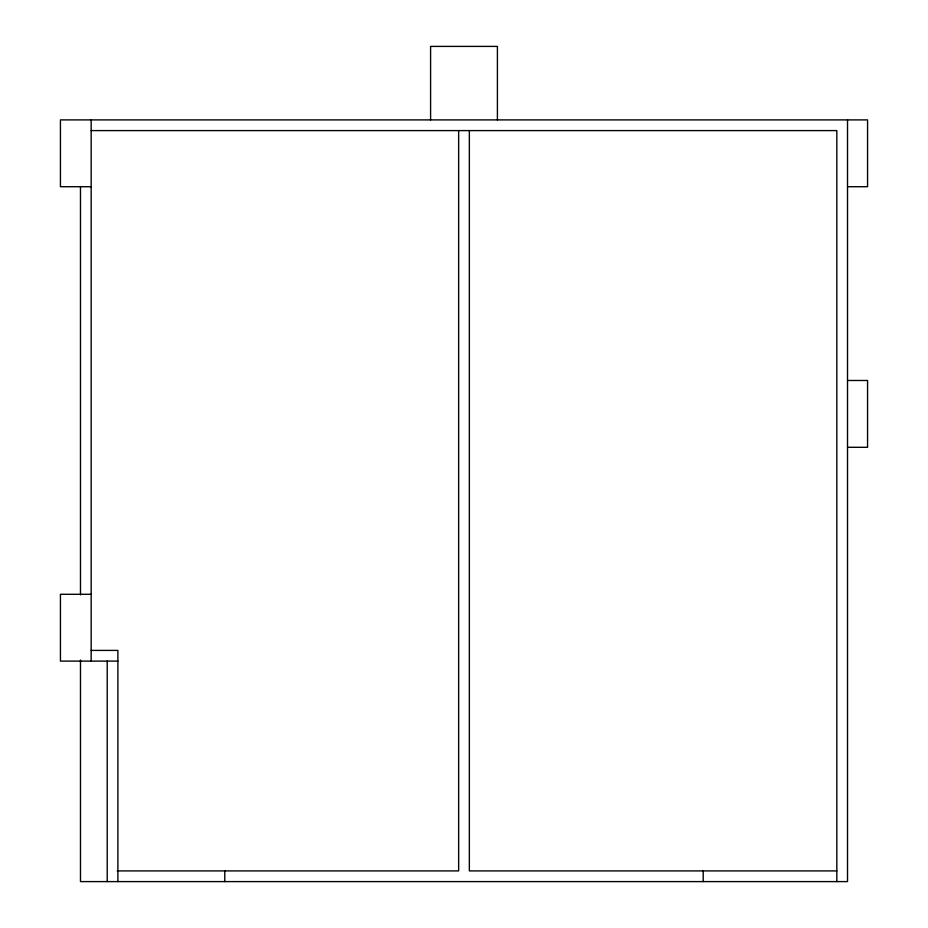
<?xml version="1.0" encoding="UTF-8"?>
<svg xmlns="http://www.w3.org/2000/svg" width="928" height="928" viewBox="0 0 928 928"><rect width="100%" height="100%" fill="white"/><g stroke="black" fill="none" stroke-linecap="round" stroke-linejoin="round"><path stroke-width="1.39" d="M91.164 130.593L836.836 130.593L836.836 881.6M91.164 186.714L60.436 186.714L60.436 119.898L867.564 119.898L867.564 186.714L847.519 186.714M847.519 380.48L867.564 380.48L867.564 447.296L847.519 447.296M91.164 594.291L60.436 594.291L60.436 661.107L117.891 661.107M91.164 650.412L117.891 650.412L117.891 881.6M117.206 870.905L458.652 870.905L458.652 130.593M836.836 870.905L469.348 870.905L469.348 130.593M847.519 119.898L847.519 881.6L80.481 881.6L80.481 660.04M703.204 870.905L703.204 881.6M497.408 119.898L497.408 46.4L430.592 46.4L430.592 119.898M224.785 870.905L224.785 881.6M107.207 661.107L107.207 881.6M91.164 119.898L91.164 661.107M80.481 186.505L80.481 594.871"/></g></svg>
